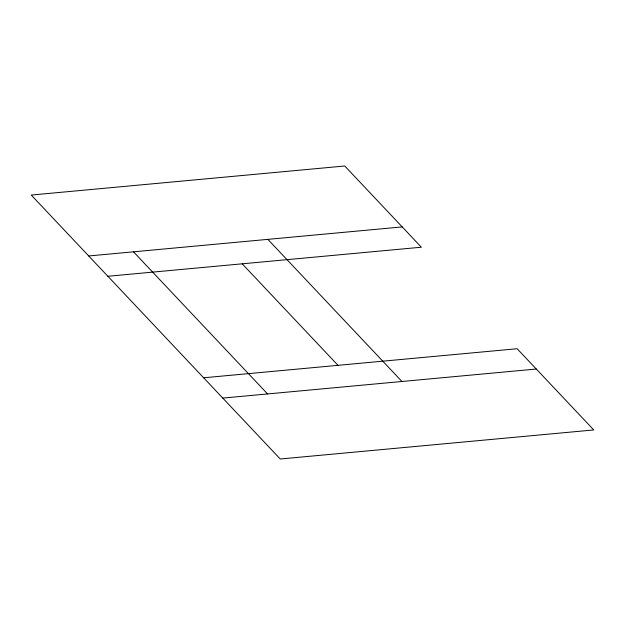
<?xml version="1.0" encoding="UTF-8"?>
<svg xmlns="http://www.w3.org/2000/svg" width="625" height="625" viewBox="0 0 625 625"><rect width="100%" height="100%" fill="white"/><g stroke="black" fill="none" stroke-linecap="round" stroke-linejoin="round"><path stroke-width="0.94" d="M88.711 255.969L402.211 226.906M107.867 276.273L421.367 247.211L344.75 166L31.25 195.055L280.25 459L593.75 429.945L517.133 348.727L203.633 377.789M222.789 398.094L536.289 369.031M267.852 239.359L401.93 381.484M242.219 263.82L337.992 365.336M133.5 251.82L267.578 393.938"/></g></svg>
